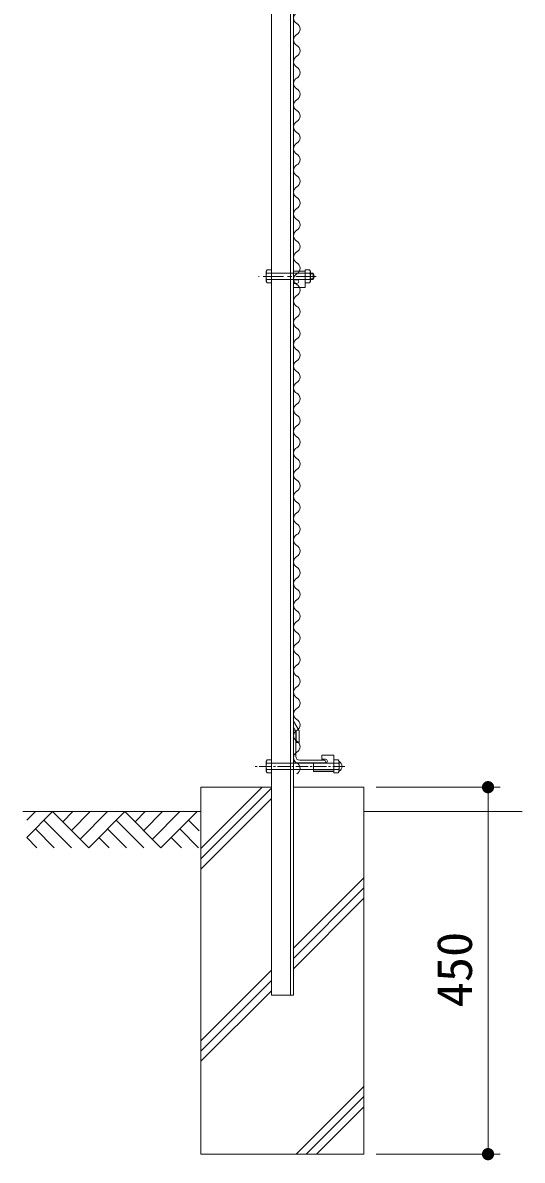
# Model space of a CAD drawing. Units: millimetres, scale not verified. Extents: x -4455 to 4455, y -3150 to 3150.
# Drawn here: x -338 to 275, y -878 to 517 of the extents above; entities that cross this region are included whole.
import ezdxf
from ezdxf.enums import TextEntityAlignment as Align

# ---------------------------------------------------------------- set-up
doc = ezdxf.new("R2010")
doc.units = ezdxf.units.MM
doc.header["$LTSCALE"] = 20
for name, pattern in [('DASHED', [7.5, 6, -1.5]), ('USER1', [2, 1.25, -0.25, 0.25, -0.25]), ('USER2', [1.125, 0.75, -0.125, 0.125, -0.125])]:
    doc.linetypes.add(name, pattern=pattern)
for name, color, linetype, lineweight in [('0-1_4基礎', 4, 'Continuous', 18), ('0-2_1部材', 3, 'Continuous', 18), ('0-3_SUNPOU', 1, 'Continuous', 18), ('0-4_GL', 7, 'Continuous', 18), ('0-6_8部品', 7, 'Continuous', 18), ('0-8_0', 1, 'Continuous', 18), ('0-9_2網', 4, 'Continuous', 18), ('0-A_AMI', 3, 'Continuous', 18), ('0-C_5寸法', 1, 'Continuous', 18)]:
    doc.layers.add(name, color=color, linetype=linetype, lineweight=lineweight)
doc.styles.add('ＭＳ ゴシック', font='')
doc.styles.get('ＭＳ ゴシック').set_extended_font_data('MS Gothic')

# ---------------------------------------------------------------- blocks, each defined once
blk = doc.blocks.new('GL-マーク')
at = {"layer": '0-8_0'}
for p, q in [((-278.75, -14.14), (-264.61, 0)), ((-278.75, -42.43), (-236.32, 0)), ((-236.32, 0), (-177.24, -59.08)), ((-203.01, 0), (-219.67, -16.66)), ((-174.73, 0), (-205.53, -30.8)), ((-146.45, 0), (-191.38, -44.94)), ((-118.16, 0), (-177.24, -59.08)), ((-118.16, 0), (-59.08, -59.08)), ((-84.85, 0), (-101.51, -16.65)), ((-56.57, 0), (-87.36, -30.8)), ((-28.28, 0), (-73.22, -44.94)), ((0, 0), (-59.08, -59.08)), ((-250.46, -14.14), (-205.53, -59.08)), ((-132.3, -14.14), (-87.37, -59.08)), ((3.33, -31.61), (-14.14, -14.14)), ((-264.61, -28.28), (-233.81, -59.08)), ((-146.44, -28.28), (-115.65, -59.08)), ((2.51, -59.08), (-28.28, -28.28)), ((-278.75, -42.43), (-262.09, -59.08)), ((-160.59, -42.43), (-143.93, -59.08)), ((-25.77, -59.08), (-42.43, -42.43))]:
    blk.add_line(p, q, dxfattribs=at)
blk = doc.blocks.new('NAMIX13')
at = {"layer": '0-A_AMI'}
for centre, start, end in [((-71.1, -133.3), 298.07249, 61.92751), ((71.1, -400), 118.07249, 241.92751), ((-71.1, -666.7), 298.07249, 61.92751), ((71.1, -933.3), 118.07249, 241.92751), ((-71.1, -1200), 298.07249, 61.92751), ((71.1, -1466.7), 118.07249, 241.92751), ((-71.1, -1733.3), 298.07249, 61.92751), ((71.1, -2000), 118.07249, 241.92751), ((-71.1, -2266.7), 298.07249, 61.92751), ((71.1, -2533.3), 118.07249, 241.92751), ((-71.1, -2800), 298.07249, 61.92751), ((71.1, -3066.7), 118.07249, 241.92751), ((-71.1, -3333.3), 298.07249, 61.92751), ((71.1, -3600), 118.07249, 241.92751), ((-71.1, -3866.7), 298.07249, 61.92751), ((71.1, -4133.3), 118.07249, 241.92751), ((-71.1, -4400), 298.07249, 61.92751), ((71.1, -4666.7), 118.07249, 241.92751), ((-71.1, -4933.3), 298.07249, 61.92751), ((71.1, -5200), 118.07249, 241.92751), ((-71.1, -5466.7), 298.07249, 61.92751), ((71.1, -5733.3), 118.07249, 241.92751)]:
    blk.add_arc(centre, 151.1, start, end, dxfattribs=at)
blk = doc.blocks.new('M1')
at = {"layer": '0-3_SUNPOU'}
blk.add_line((-5, 0), (-38.58, 0), dxfattribs=at)
for points in [[(0, 0), (-5, 0), (-4.96, 0.63)], [(0, 0), (-4.96, -0.63), (-5, 0)], [(0, 0), (-4.96, 0.63), (-4.84, 1.24)], [(0, 0), (-4.84, -1.24), (-4.96, -0.63)], [(0, 0), (-4.84, 1.24), (-4.65, 1.84)], [(0, 0), (-4.65, -1.84), (-4.84, -1.24)], [(0, 0), (-4.65, 1.84), (-4.38, 2.41)], [(0, 0), (-4.38, -2.41), (-4.65, -1.84)], [(0, 0), (-4.38, 2.41), (-4.05, 2.94)], [(0, 0), (-4.05, -2.94), (-4.38, -2.41)], [(0, 0), (-4.05, 2.94), (-3.64, 3.42)], [(0, 0), (-3.64, -3.42), (-4.05, -2.94)], [(0, 0), (-3.64, 3.42), (-3.19, 3.85)], [(0, 0), (-3.19, -3.85), (-3.64, -3.42)], [(0, 0), (-3.19, 3.85), (-2.68, 4.22)], [(0, 0), (-2.68, -4.22), (-3.19, -3.85)], [(0, 0), (-2.68, 4.22), (-2.13, 4.52)], [(0, 0), (-2.13, -4.52), (-2.68, -4.22)], [(0, 0), (-2.13, 4.52), (-1.55, 4.76)], [(0, 0), (-1.55, -4.76), (-2.13, -4.52)], [(0, 0), (-1.55, 4.76), (-0.94, 4.91)], [(0, 0), (-0.94, -4.91), (-1.55, -4.76)], [(0, 0), (-0.94, 4.91), (-0.31, 4.99)], [(0, 0), (-0.31, -4.99), (-0.94, -4.91)], [(0, 0), (-0.31, 4.99), (0.31, 4.99)], [(0, 0), (0.31, -4.99), (-0.31, -4.99)], [(0, 0), (0.31, 4.99), (0.94, 4.91)], [(0, 0), (0.94, 4.91), (1.55, 4.76)], [(0, 0), (1.55, 4.76), (2.13, 4.52)], [(0, 0), (2.13, 4.52), (2.68, 4.22)], [(0, 0), (2.68, 4.22), (3.19, 3.85)], [(0, 0), (3.19, 3.85), (3.64, 3.42)], [(0, 0), (3.64, 3.42), (4.05, 2.94)], [(0, 0), (4.05, 2.94), (4.38, 2.41)], [(0, 0), (4.38, 2.41), (4.65, 1.84)], [(0, 0), (4.65, 1.84), (4.84, 1.24)], [(0, 0), (4.84, 1.24), (4.96, 0.63)], [(0, 0), (4.96, 0.63), (5, 0)], [(0, 0), (0.94, -4.91), (0.31, -4.99)], [(0, 0), (1.55, -4.76), (0.94, -4.91)], [(0, 0), (2.13, -4.52), (1.55, -4.76)], [(0, 0), (2.68, -4.22), (2.13, -4.52)], [(0, 0), (3.19, -3.85), (2.68, -4.22)], [(0, 0), (3.64, -3.42), (3.19, -3.85)], [(0, 0), (4.05, -2.94), (3.64, -3.42)], [(0, 0), (4.38, -2.41), (4.05, -2.94)], [(0, 0), (4.65, -1.84), (4.38, -2.41)], [(0, 0), (4.84, -1.24), (4.65, -1.84)], [(0, 0), (4.96, -0.63), (4.84, -1.24)], [(0, 0), (5, 0), (4.96, -0.63)]]:
    blk.add_solid(points, dxfattribs=at)

msp = doc.modelspace()

# ---------------------------------------------------------------- linework, layer by layer
at = {"layer": '0-1_4基礎', "color": 7}
for p, q in [((-119.63, -420.71), (-119.63, -870.71)), ((-119.63, -420.71), (-33.13, -420.71)), ((-6.13, -420.71), (80.37, -420.71)), ((80.37, -420.71), (80.37, -870.71)), ((-119.63, -870.71), (80.37, -870.71))]:
    msp.add_line(p, q, dxfattribs=at)
at = {"layer": '0-1_4基礎'}
for p, q in [((-119.63, -496.05), (-44.29, -420.71)), ((-119.63, -508.55), (-33.13, -422.05)), ((-119.63, -521.05), (-33.13, -434.55)), ((-6.13, -618.28), (80.37, -531.78)), ((-6.13, -630.78), (80.37, -544.28)), ((-6.13, -643.28), (80.37, -556.78)), ((-119.63, -731.78), (-33.13, -645.28)), ((-119.63, -744.28), (-33.13, -657.78)), ((-119.63, -756.78), (-33.13, -670.28)), ((-2.74, -870.71), (80.37, -787.59)), ((9.76, -870.71), (80.37, -800.09)), ((22.26, -870.71), (80.37, -812.59))]:
    msp.add_line(p, q, dxfattribs=at)
at = {"layer": '0-2_1部材', "color": 7}
for p, q in [((-33.13, 1394.29), (-33.13, -675.71)), ((-9.63, 1394.29), (-9.63, -675.71)), ((-6.13, 1394.29), (-6.13, -675.71)), ((-6.13, -339.63), (1.17, -351.59)), ((-6.13, -345.71), (-6.13, -385.71)), ((-6.13, -347.31), (-2.83, -352.72)), ((-6.13, -385.71), (-6.13, -350.71)), ((-6.13, -350.71), (-5.13, -350.71)), ((-3.13, -382.71), (-3.13, -352.71)), ((-2.83, -365.72), (-2.83, -352.72)), ((1.17, -365.72), (1.17, -351.59)), ((1.17, -365.72), (-2.83, -365.72)), ((31.87, -387.71), (1.87, -387.71)), ((33.87, -390.71), (33.87, -389.71)), ((33.87, -390.71), (-1.13, -390.71)), ((18.68, -390.98), (33.43, -390.98)), ((-33.13, -675.71), (-6.13, -675.71))]:
    msp.add_line(p, q, dxfattribs=at)
at = {"layer": '0-2_1部材'}
for p, q in [((-39.53, 211.64), (-38.42, 213.56)), ((-39.53, 199.8), (-39.53, 211.64)), ((-38.84, 209.72), (-33.13, 209.72)), ((-38.42, 213.56), (-33.13, 213.56)), ((-33.13, 197.88), (-33.13, 213.56)), ((-5.79, 212.04), (-5.79, 201.54)), ((-5.79, 212.04), (8.41, 212.04)), ((8.41, 197.88), (8.41, 213.56)), ((8.41, 212.04), (8.41, 192.04)), ((14.13, 209.72), (8.41, 209.72)), ((14.81, 199.8), (14.81, 211.64)), ((14.81, 209.72), (18.37, 209.72)), ((18.37, 201.72), (18.37, 209.72)), ((-38.84, 201.72), (-33.13, 201.72)), ((-5.79, 201.54), (-1.84, 201.54)), ((-5.79, 197.04), (-1.84, 197.04)), ((-5.79, 197.04), (-5.79, 192.04)), ((14.13, 201.72), (8.41, 201.72)), ((13.7, 197.88), (8.41, 197.88)), ((14.81, 199.8), (13.7, 197.88)), ((14.81, 208.92), (18.77, 208.92)), ((14.81, 202.52), (18.77, 202.52)), ((14.81, 201.72), (18.37, 201.72)), ((-5.79, 192.04), (8.41, 192.04))]:
    msp.add_line(p, q, dxfattribs=at)
at = {"layer": '0-2_1部材', "linetype": 'DASHED'}
for p, q in [((-33.13, 209.72), (8.41, 209.72)), ((-33.13, 201.72), (8.41, 201.72))]:
    msp.add_line(p, q, dxfattribs=at)
at = {"layer": '0-2_1部材', "color": 1, "linetype": 'USER1'}
msp.add_line((21.83, 205.72), (-49, 205.72), dxfattribs=at)
at = {"layer": '0-2_1部材'}
for points in [[(14.81, 211.64), (13.7, 213.56), (8.41, 213.56)], [(-39.53, 199.8), (-38.42, 197.88), (-33.13, 197.88)]]:
    msp.add_lwpolyline(points, dxfattribs=at)
for centre, radius, start, end in [((-36.5, 211.64), 3.03, 180, 219.3382), ((-27.53, 205.72), 12, 160.52878, 199.47122), ((11.78, 211.64), 3.03, 320.6618, 0), ((2.81, 205.72), 12, 340.52878, 19.47122), ((11.44, 205.72), 8, 330, 30), ((-36.5, 199.8), 3.03, 140.6618, 180), ((-1.84, 199.29), 2.25, 270, 90), ((11.78, 199.8), 3.03, 0, 39.3382)]:
    msp.add_arc(centre, radius, start, end, dxfattribs=at)
at = {"layer": '0-2_1部材', "color": 7}
for centre, radius, start, end in [((-5.13, -352.71), 2, 0, 90), ((-1.13, -385.71), 5, 180, 270), ((1.87, -382.71), 5, 180, 270), ((31.87, -389.71), 2, 0, 90)]:
    msp.add_arc(centre, radius, start, end, dxfattribs=at)
at = {"layer": '0-4_GL'}
for p, q in [((-119.63, -450.71), (-338.14, -450.71)), ((274.7, -450.71), (80.37, -450.71))]:
    msp.add_line(p, q, dxfattribs=at)
at = {"layer": '0-6_8部品'}
for p, q in [((-39.53, -389.24), (-38.42, -387.32)), ((-39.53, -401.08), (-39.53, -389.24)), ((-38.42, -387.32), (-33.13, -387.32)), ((-33.13, -403), (-33.13, -387.32)), ((28.68, -386.48), (28.68, -381.48)), ((28.68, -381.48), (43.68, -381.48)), ((28.68, -386.48), (33.43, -386.48)), ((43.68, -401.48), (43.68, -381.48)), ((43.68, -387.32), (43.68, -403)), ((48.97, -387.32), (43.68, -387.32)), ((50.08, -389.24), (48.97, -387.32)), ((-38.84, -391.16), (-33.13, -391.16)), ((-38.84, -399.16), (-33.13, -399.16)), ((-11.03, -391.16), (43.68, -391.16)), ((-6.13, -399.16), (48.59, -399.16)), ((18.68, -401.48), (18.68, -390.98)), ((18.68, -401.48), (43.68, -401.48)), ((49.4, -391.16), (43.68, -391.16)), ((49.4, -399.16), (43.68, -399.16)), ((48.97, -403), (43.68, -403))]:
    msp.add_line(p, q, dxfattribs=at)
at = {"layer": '0-6_8部品', "color": 1, "linetype": 'USER2'}
msp.add_line((57.1, -395.16), (-55.52, -395.16), dxfattribs=at)
at = {"layer": '0-6_8部品', "color": 3, "linetype": 'DASHED'}
for p, q in [((-33.13, -391.16), (-6.13, -391.16)), ((-33.13, -399.16), (-6.13, -399.16)), ((18.68, -399.48), (43.68, -399.48))]:
    msp.add_line(p, q, dxfattribs=at)
at = {"layer": '0-6_8部品'}
for points in [[(50.08, -389.24), (50.08, -401.08), (48.97, -403)], [(-39.53, -401.08), (-38.42, -403), (-33.13, -403)]]:
    msp.add_lwpolyline(points, dxfattribs=at)
for centre, radius, start, end in [((-36.5, -389.24), 3.03, 180, 219.3382), ((33.43, -388.73), 2.25, 270, 90), ((47.05, -389.24), 3.03, 320.6618, 0), ((46.93, -395.16), 6.71, 298.05542, 61.94458), ((-27.53, -395.16), 12, 160.52878, 199.47122), ((-36.5, -401.08), 3.03, 140.6618, 180), ((38.08, -395.16), 12, 340.52878, 19.47122), ((47.05, -401.08), 3.03, 0, 39.3382)]:
    msp.add_arc(centre, radius, start, end, dxfattribs=at)
at = {"layer": '0-9_2網', "color": 3}
for centre, start, end in [((-5.35, -157.7), 298.07249, 61.92751), ((1.76, -171.03), 118.07249, 241.92751)]:
    msp.add_arc(centre, 7.56, start, end, dxfattribs=at)
at = {"layer": '0-A_AMI'}
for centre, start, end in [((-5.35, -184.37), 298.07249, 61.92751), ((1.76, -197.7), 118.07249, 241.92751), ((-5.35, -211.03), 298.07249, 61.92751), ((1.76, -224.37), 118.07249, 241.92751), ((-5.35, -237.7), 298.07249, 61.92751), ((1.76, -251.03), 118.07249, 241.92751), ((-5.35, -264.37), 298.07249, 61.92751), ((1.76, -277.7), 118.07249, 241.92751), ((-5.35, -291.03), 298.07249, 61.92751), ((1.76, -304.37), 118.07249, 241.92751), ((-5.35, -317.7), 298.07249, 61.92751), ((1.76, -331.03), 118.07249, 241.92751), ((-5.35, -344.37), 298.07249, 61.92751), ((1.76, -357.7), 118.07249, 241.92751), ((-5.35, -371.03), 298.07249, 61.92751), ((1.76, -384.37), 118.07249, 241.92751), ((-5.35, -397.7), 298.07249, 61.92751)]:
    msp.add_arc(centre, 7.56, start, end, dxfattribs=at)
at = {"layer": '0-C_5寸法'}
for p, q in [((95.37, -420.71), (247.71, -420.71)), ((232.71, -420.71), (232.71, -870.71)), ((95.37, -870.71), (247.71, -870.71))]:
    msp.add_line(p, q, dxfattribs=at)

# ---------------------------------------------------------------- block references
at = {"layer": '0-4_GL', "xscale": 0.75, "yscale": 0.75}
msp.add_blockref('GL-マーク', (-124.23, -450.71), dxfattribs=at)
at = {"layer": '0-9_2網', "xscale": 0.05, "yscale": 0.05}
for p in [(-1.8, 728.97), (-1.8, 435.63), (-1.8, 142.3)]:
    msp.add_blockref('NAMIX13', p, dxfattribs=at)
at = {"layer": '0-C_5寸法', "xscale": 1.5, "yscale": 1.5}
for p, rotation in [((232.71, -420.71), 90), ((232.71, -870.71), 270)]:
    msp.add_blockref('M1', p, dxfattribs=dict(at, rotation=rotation))

# ---------------------------------------------------------------- texts
at = {"layer": '0-C_5寸法', "color": 3, "style": 'ＭＳ ゴシック', "width": 1.05}
msp.add_text('450', height=43.26, rotation=90, dxfattribs=at).set_placement((226.04, -690.71), align=Align.BOTTOM_LEFT)

doc.saveas('drawing.dxf')
